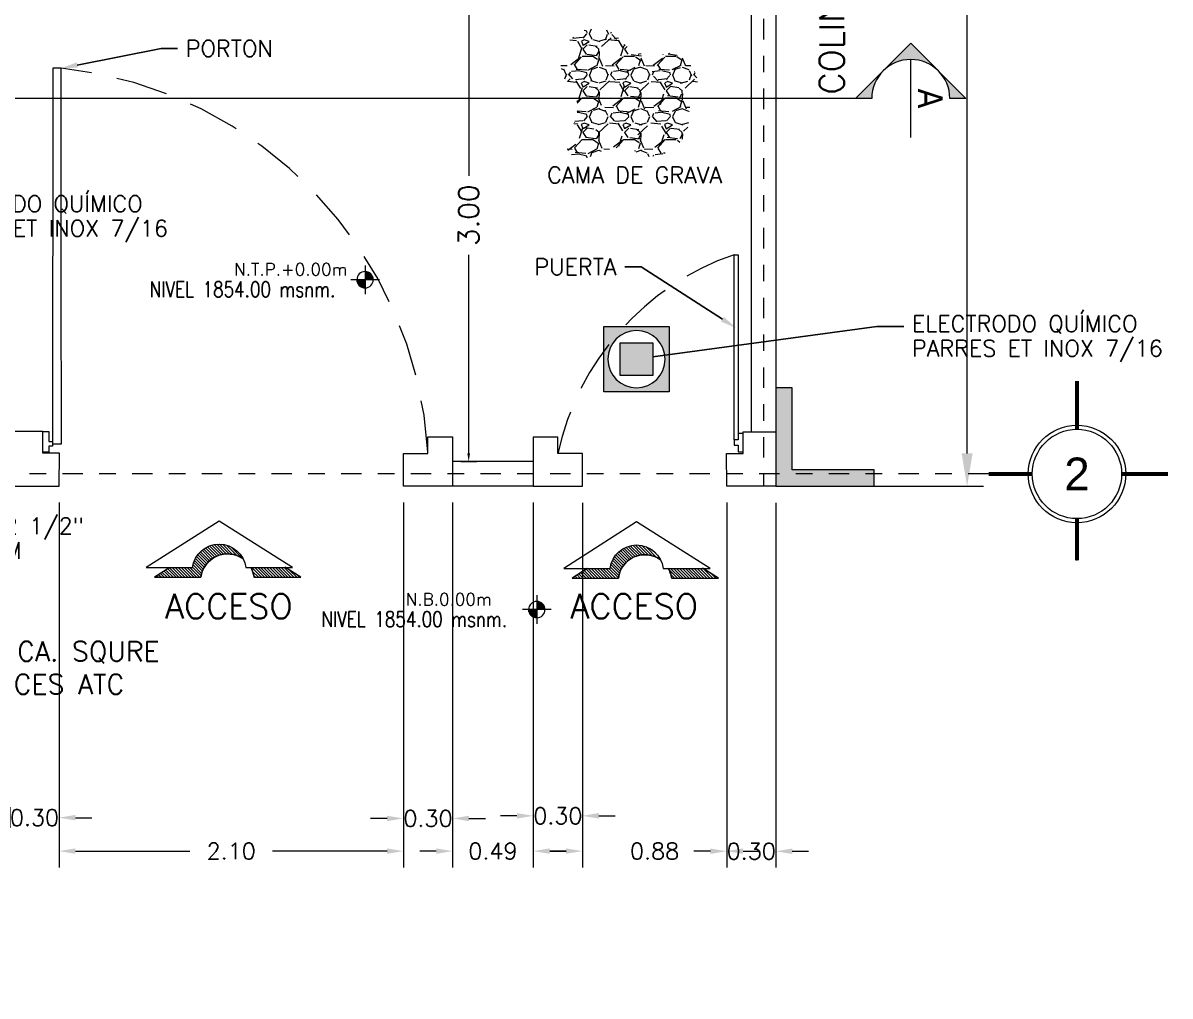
# Model space of a CAD drawing. Header units: millimetres. Extents: x 37 to 259, y 69 to 300.
# Drawn here: x 117.03 to 124.02, y 91.82 to 97.75 of the extents above; entities that cross this region are included whole.
import ezdxf
from ezdxf import colors
from ezdxf.entities.mleader import LeaderData, LeaderLine
from ezdxf.enums import TextEntityAlignment as Align
from ezdxf.math import Vec2, Vec3

# ---------------------------------------------------------------- set-up
doc = ezdxf.new("R2010")
doc.units = ezdxf.units.MM
doc.linetypes.add('DASHDOT', pattern=[1, 0.5, -0.25, 0, -0.25])
doc.linetypes.add('HIDDEN2', pattern=[4.762499999999999, 3.175, -1.5875])
doc.layers.get('0').update_dxf_attribs({"lineweight": 0})
doc.layers.get('Defpoints').update_dxf_attribs({"lineweight": 0})
doc.layers.add('8', color=8, linetype='Continuous', lineweight=0)
doc.layers.add('9', color=96, linetype='Continuous', lineweight=0)
doc.styles.add('ARIAL', font='arial.ttf', dxfattribs={"height": 1})
doc.styles.add('ROMANS', font='romans.shx')
doc.styles.add('Tahoma', font='tahoma.ttf')
doc.styles.add('TEXTOS', font='romans.shx')
doc.dimstyles.new('Cota m', dxfattribs={"dimtxt": 0.2, "dimasz": 0.2, "dimexe": 0.1, "dimexo": 0.1, "dimgap": 0.1, "dimtad": 0, "dimzin": 0, "dimdsep": 46, "dimtxsty": 'TEXTOS', "dimcen": 0.2, "dimclrd": 256, "dimclre": 256, "dimclrt": 256, "dimazin": 0, "dimtfac": 1, "dimtix": 1, "dimtofl": 0, "dimtmove": 0, "dimatfit": 3, "dimfxl": 1, "dimtolj": 1, "dimtzin": 0, "dimlwd": -1, "dimlwe": -1, "dimarcsym": 0})

# ---------------------------------------------------------------- blocks, each defined once
blk = doc.blocks.new('Eje')
blk.add_line((0, -1.05471229274262), (3.6e-15, -0.5948358968788325))
at = {"const_width": 0.05}
for points in [[(0, 0.544835896878838), (0, 1.13422391924415)], [(-1.078074571895573, 0), (-0.5448358968788334, 0)], [(0.5448358968788334, 0), (1.110861640091194, 0)], [(0, -0.5448358968788353), (0, -1.05471229274262)]]:
    blk.add_lwpolyline(points, dxfattribs=at)
for radius in [0.5948358968788332, 0.544835896878833]:
    blk.add_circle((0, 0), radius)
at = {"style": 'ARIAL'}
blk.add_attdef('EJE', text='', height=0.4, dxfattribs=at).set_placement((0, 1.387778780781446e-15), align=Align.MIDDLE_CENTER)
blk = doc.blocks.new('Registro de Electrodo')
at = {"ltscale": 0.1}
h = blk.add_hatch(color=256, dxfattribs=at)
h.dxf.hatch_style = 1
edge = h.paths.add_edge_path(flags=16)
edge.add_arc((0, 0), 0.175, 0, 360)
h.paths.add_polyline_path([(0.2, 0.2), (-0.2, 0.2), (-0.2, -0.2), (0.2, -0.2)])
h = blk.add_hatch(dxfattribs=at)
h.set_pattern_fill('ANSI31', color=256, scale=10, angle=180)
h.set_pattern_definition([(225, (0, 0), (22.45064030267288, -22.45064030267289), [])])
edge = h.paths.add_edge_path()
edge.add_arc((6.938893903907228e-17, -8.326672684688674e-17), 0.1749999999999999, 0, 360)
h.paths.add_polyline_path([(0.1, 0.1), (-0.1, 0.1), (-0.1, -0.09999999999999999), (0.09999999999999998, -0.1)], flags=16)
h = blk.add_hatch(color=256, dxfattribs=at)
h.dxf.hatch_style = 1
h.paths.add_polyline_path([(0.1, 0.1), (-0.1, 0.1), (-0.1, -0.09999999999999999), (0.09999999999999999, -0.1)])
at = {"ltscale": 0.15}
for points in [[(0.2, 0.2), (-0.2, 0.2), (-0.2, -0.2), (0.2, -0.2)], [(0.1, 0.1), (-0.1, 0.1), (-0.1, -0.09999999999999999), (0.09999999999999999, -0.1)]]:
    blk.add_lwpolyline(points, close=True, dxfattribs=at)
at = {"ltscale": 0.1}
blk.add_circle((0, 0), 0.175, dxfattribs=at)
blk = doc.blocks.new('acceso')
at = {"linetype": 'ByBlock'}
h = blk.add_hatch(dxfattribs=at)
h.set_pattern_fill('ANSI31', color=256, scale=0.008, angle=90, style=0)
h.set_pattern_definition([(135, (-0.9356101687994176, -3.306134012130626), (-0.01796051224213831, -0.0179605122421383), [])])
h.paths.add_polyline_path([(0.2932005551338088, -0.4598710698888033, 0.7397805905018164), (-0.3232874564409036, -0.5665092694678577), (-0.6012137376876401, -0.5665092694678577), (-0.7862457744898564, -0.6846310367171071), (-0.4670489458998759, -0.6839964325938581), (-0.2219801694164716, -0.6835092045200781, -0.5673496913437283)])
h.paths.add_polyline_path([(0.8109389282735235, -0.5665092694678577), (0.3882670365417416, -0.5665092694678577, -0.0932524961511452), (0.4265510407306083, -0.6812655401256058, -0.002594114537383834), (0.4269939309733763, -0.6846310367171071), (0.9979198661945559, -0.6846310367171071)])
for p, q in [((-0.6003196523648029, -0.5659384983721338), (-0.7862457744898563, -0.6846310367171071)), ((-0.7862457744898563, -0.6846310367171071), (-0.4670489458998759, -0.6839964325938581)), ((-0.4670489458998759, -0.6839964325938581), (-0.2219801694164687, -0.6835092045200781))]:
    blk.add_line(p, q)
blk.add_line((0.9908166458045429, -0.680143707928579), (0.8041049370585398, -0.562192021257033), dxfattribs=at)
blk.add_lwpolyline([(0.3258303275135523, -0.5665092694678577), (0.8967562627347319, -0.5665092694678577), (0, 0), (-0.8874093779496803, -0.5665092694678577), (-0.3232874564409036, -0.5665092694678577, -0.881624362782931)], format="xyb", close=True)
for points in [[(-0.60121373768764, -0.5665092694678577), (-0.7862457744898563, -0.6846310367171071), (-0.2221238529810796, -0.6846310367171071, -0.5684927726600615), (0.2932005551338108, -0.4598710698888047, -0.5684927726600615)], [(0.3882670365417411, -0.5665092694678577, -0.09586980232768313), (0.4269939309733763, -0.6846310367171071), (0.9979198661945559, -0.6846310367171071), (0.8109389282735238, -0.5665092694678577)]]:
    blk.add_lwpolyline(points, format="xyb")
for start, end in [(54.32870276599756, 172.6022865370259), (7.79415386726468, 29.80572665503782)]:
    blk.add_arc((0.1024350389961484, -0.725630218612423), 0.3271382082202737, start, end)
blk = doc.blocks.new('*D51')
at = {"layer": '8', "ltscale": 0.1, "transparency": 16777216}
for p, q in [((116.9460928416455, 94.82478675601257), (116.9460928416455, 92.80284316373745)), ((117.2450454032149, 94.82469315091319), (117.2450454032149, 92.80284316373745)), ((116.8460928416455, 92.90284316373744), (116.7460928416455, 92.90284316373744)), ((117.3450454032149, 92.90284316373744), (117.4450454032149, 92.90284316373744))]:
    blk.add_line(p, q, dxfattribs=at)
for points in [[(116.8460928416455, 92.91950983040411), (116.8460928416455, 92.88617649707078), (116.9460928416455, 92.90284316373744)], [(117.3450454032149, 92.91950983040411), (117.3450454032149, 92.88617649707078), (117.2450454032149, 92.90284316373744)]]:
    blk.add_solid(points, dxfattribs=at)
at = {"layer": 'Defpoints', "color": 0, "ltscale": 0.1, "transparency": 16777216}
for p in [(116.9460928416455, 94.92478675601257), (117.2450454032149, 94.92469315091319), (116.9460928416455, 92.90284316373744)]:
    blk.add_point(p, dxfattribs=at)
at = {"layer": '8', "ltscale": 0.1, "transparency": 16777216, "insert": (117.0955691224302, 92.90284316373744), "char_height": 0.1, "attachment_point": 5, "style": 'TEXTOS'}
blk.add_mtext('\\A1;0.30', dxfattribs=at)
blk = doc.blocks.new('*D56')
at = {"layer": '8', "ltscale": 0.1, "transparency": 16777216}
for p, q in [((117.2450454032149, 94.82469315091319), (117.2450454032149, 92.59890638469932)), ((119.3460191453494, 94.8242434982919), (119.3460191453494, 92.59890638469932)), ((117.3450454032149, 92.69890638469931), (118.0431513219012, 92.69890638469931)), ((119.2460191453494, 92.69890638469931), (118.5479132266631, 92.69890638469931))]:
    blk.add_line(p, q, dxfattribs=at)
for points in [[(117.3450454032149, 92.71557305136598), (117.3450454032149, 92.68223971803265), (117.2450454032149, 92.69890638469931)], [(119.2460191453494, 92.71557305136598), (119.2460191453494, 92.68223971803265), (119.3460191453494, 92.69890638469931)]]:
    blk.add_solid(points, dxfattribs=at)
at = {"layer": 'Defpoints', "color": 0, "ltscale": 0.1, "transparency": 16777216}
for p in [(117.2450454032149, 94.92469315091319), (119.3460191453494, 94.9242434982919), (119.3460191453494, 92.69890638469931)]:
    blk.add_point(p, dxfattribs=at)
at = {"layer": '8', "ltscale": 0.1, "transparency": 16777216, "insert": (118.2955322742822, 92.69890638469931), "char_height": 0.1, "attachment_point": 5, "style": 'TEXTOS'}
blk.add_mtext('\\A1;2.10', dxfattribs=at)
blk = doc.blocks.new('*D57')
at = {"layer": '8', "ltscale": 0.1, "transparency": 16777216}
for p, q in [((119.3460191453494, 94.8242434982919), (119.3460191453494, 92.79815714263074)), ((119.6460191453494, 94.8242434982919), (119.6460191453494, 92.79815714263074)), ((119.2460191453494, 92.89815714263074), (119.1460191453494, 92.89815714263074)), ((119.7460191453494, 92.89815714263074), (119.8460191453494, 92.89815714263074))]:
    blk.add_line(p, q, dxfattribs=at)
for points in [[(119.2460191453494, 92.9148238092974), (119.2460191453494, 92.88149047596407), (119.3460191453494, 92.89815714263074)], [(119.7460191453494, 92.9148238092974), (119.7460191453494, 92.88149047596407), (119.6460191453494, 92.89815714263074)]]:
    blk.add_solid(points, dxfattribs=at)
at = {"layer": 'Defpoints', "color": 0, "ltscale": 0.1, "transparency": 16777216}
for p in [(119.3460191453494, 94.9242434982919), (119.6460191453494, 94.9242434982919), (119.6460191453494, 92.89815714263074)]:
    blk.add_point(p, dxfattribs=at)
at = {"layer": '8', "ltscale": 0.1, "transparency": 16777216, "insert": (119.4960191453494, 92.89815714263074), "char_height": 0.1, "attachment_point": 5, "style": 'TEXTOS'}
blk.add_mtext('\\A1;0.30', dxfattribs=at)
blk = doc.blocks.new('*D58')
at = {"layer": '8', "ltscale": 0.1, "transparency": 16777216}
for p, q in [((119.6460191453494, 94.8242434982919), (119.6460191453494, 92.59890638469933)), ((120.1383670845458, 94.82347312799331), (120.1383670845458, 92.59890638469933)), ((119.5460191453494, 92.69890638469933), (119.4460191453494, 92.69890638469933)), ((120.2383670845458, 92.69890638469933), (120.3383670845459, 92.69890638469933))]:
    blk.add_line(p, q, dxfattribs=at)
for points in [[(119.5460191453494, 92.715573051366), (119.5460191453494, 92.68223971803266), (119.6460191453494, 92.69890638469933)], [(120.2383670845458, 92.715573051366), (120.2383670845458, 92.68223971803266), (120.1383670845458, 92.69890638469933)]]:
    blk.add_solid(points, dxfattribs=at)
at = {"layer": 'Defpoints', "color": 0, "ltscale": 0.1, "transparency": 16777216}
for p in [(119.6460191453494, 94.9242434982919), (120.1383670845458, 94.9234731279933), (120.1383670845458, 92.69890638469933)]:
    blk.add_point(p, dxfattribs=at)
at = {"layer": '8', "ltscale": 0.1, "transparency": 16777216, "insert": (119.8921931149476, 92.69890638469933), "char_height": 0.1, "attachment_point": 5, "style": 'TEXTOS'}
blk.add_mtext('\\A1;0.49', dxfattribs=at)
blk = doc.blocks.new('*D59')
at = {"layer": '8', "ltscale": 0.1, "transparency": 16777216}
for p, q in [((120.1383670845458, 94.8242434982919), (120.1383670845458, 92.8139958400112)), ((120.4383670845458, 94.82347312799331), (120.4383670845458, 92.8139958400112)), ((120.0383670845459, 92.9139958400112), (119.9383670845458, 92.9139958400112)), ((120.5383670845458, 92.9139958400112), (120.6383670845458, 92.9139958400112))]:
    blk.add_line(p, q, dxfattribs=at)
for points in [[(120.0383670845459, 92.93066250667786), (120.0383670845459, 92.89732917334453), (120.1383670845458, 92.9139958400112)], [(120.5383670845458, 92.93066250667786), (120.5383670845458, 92.89732917334453), (120.4383670845458, 92.9139958400112)]]:
    blk.add_solid(points, dxfattribs=at)
at = {"layer": 'Defpoints', "color": 0, "ltscale": 0.1, "transparency": 16777216}
for p in [(120.1383670845458, 94.9242434982919), (120.4383670845458, 94.9234731279933), (120.1383670845458, 92.9139958400112)]:
    blk.add_point(p, dxfattribs=at)
at = {"layer": '8', "ltscale": 0.1, "transparency": 16777216, "insert": (120.2883670845458, 92.9139958400112), "char_height": 0.1, "attachment_point": 5, "style": 'TEXTOS'}
blk.add_mtext('\\A1;0.30', dxfattribs=at)
blk = doc.blocks.new('*D60')
at = {"layer": '8', "ltscale": 0.1, "transparency": 16777216}
for p, q in [((120.4383670845458, 94.82347312799331), (120.4383670845458, 92.59890638469933)), ((121.3184684497687, 94.82400816562688), (121.3184684497687, 92.59890638469933)), ((120.3383670845458, 92.69890638469933), (120.2383670845458, 92.69890638469933)), ((121.4184684497687, 92.69890638469933), (121.5184684497687, 92.69890638469933))]:
    blk.add_line(p, q, dxfattribs=at)
for points in [[(120.3383670845458, 92.715573051366), (120.3383670845458, 92.68223971803266), (120.4383670845458, 92.69890638469933)], [(121.4184684497687, 92.715573051366), (121.4184684497687, 92.68223971803266), (121.3184684497687, 92.69890638469933)]]:
    blk.add_solid(points, dxfattribs=at)
at = {"layer": 'Defpoints', "color": 0, "ltscale": 0.1, "transparency": 16777216}
for p in [(120.4383670845458, 94.9234731279933), (121.3184684497687, 94.92400816562687), (121.3184684497687, 92.69890638469933)]:
    blk.add_point(p, dxfattribs=at)
at = {"layer": '8', "ltscale": 0.1, "transparency": 16777216, "insert": (120.8784177671572, 92.69890638469933), "char_height": 0.1, "attachment_point": 5, "style": 'TEXTOS'}
blk.add_mtext('\\A1;0.88', dxfattribs=at)
blk = doc.blocks.new('*D61')
at = {"layer": '8', "ltscale": 0.1, "transparency": 16777216}
for p, q in [((121.3184684497687, 94.82400816562688), (121.3184684497687, 92.59815714263075)), ((121.618310947462, 94.82349425622331), (121.618310947462, 92.59815714263075)), ((121.2184684497687, 92.69815714263075), (121.1184684497687, 92.69815714263075)), ((121.718310947462, 92.69815714263075), (121.8183109474621, 92.69815714263075))]:
    blk.add_line(p, q, dxfattribs=at)
for points in [[(121.2184684497687, 92.71482380929741), (121.2184684497687, 92.68149047596408), (121.3184684497687, 92.69815714263075)], [(121.718310947462, 92.71482380929741), (121.718310947462, 92.68149047596408), (121.618310947462, 92.69815714263075)]]:
    blk.add_solid(points, dxfattribs=at)
at = {"layer": 'Defpoints', "color": 0, "ltscale": 0.1, "transparency": 16777216}
for p in [(121.3184684497687, 94.92400816562687), (121.618310947462, 94.92349425622331), (121.618310947462, 92.69815714263075)]:
    blk.add_point(p, dxfattribs=at)
at = {"layer": '8', "ltscale": 0.1, "transparency": 16777216, "insert": (121.4683896986154, 92.69815714263075), "char_height": 0.1, "attachment_point": 5, "style": 'TEXTOS'}
blk.add_mtext('\\A1;0.30', dxfattribs=at)
blk = doc.blocks.new('*U50')
h = blk.add_hatch(color=256)
edge = h.paths.add_edge_path()
edge.add_line((2.845124805255532e-17, -7.937500000000012), (7.028967173622813e-16, -11.22532015133645))
edge.add_line((7.028967173622813e-16, -11.22532015133645), (11.22532015133643, -3.552713678800501e-15))
edge.add_line((11.22532015133643, -3.337232096697432e-15), (-8.881784197001252e-15, 11.22532015133644))
edge.add_line((-9.542437984530232e-15, 11.22532015133644), (-1.45079254803163e-14, 7.937499999999988))
edge.add_arc((-1.208655450801107e-14, -1.154631945610163e-14), 7.9375, -89.99999999999989, 90, ccw=False)
for p, q in [((-7.937500000000001, -5.639932965095795e-15), (7.937499999999998, -1.127986593019159e-14)), ((3.524958103184877e-16, -7.937500000000005), (7.049624925278768e-14, -388.6497244506919))]:
    blk.add_line(p, q)
blk.add_lwpolyline([(2.845124805255532e-17, -7.937500000000012), (7.028967173622813e-16, -11.22532015133645), (11.22532015133643, -3.337232096697432e-15), (-9.542437984530232e-15, 11.22532015133644), (-1.45079254803163e-14, 7.937499999999988, -0.9999999999999994)], format="xyb", close=True)
at = {"style": 'Tahoma', "flags": 8}
for tag, p in [('VIEWNUMBER', (-1.409983241273949e-15, -5.639932965095795e-15)), ('VIEWNUMBER-b', (6.072751983269184e-14, -396.5872244506919))]:
    blk.add_attdef(tag, text='', height=5, dxfattribs=at).set_placement(p, align=Align.BOTTOM_CENTER)
blk = doc.blocks.new('*D62')
at = {"color": 8, "ltscale": 0.1, "transparency": 16777216}
for p, q in [((121.718310947462, 104.9234942562233), (122.8849302849705, 104.9234942562233)), ((122.7849302849705, 104.7234942562233), (122.7849302849705, 100.4092085419376)), ((122.7849302849705, 95.12349425622331), (122.7849302849705, 99.43777997050903)), ((121.718310947462, 94.92349425622331), (122.8849302849705, 94.92349425622331))]:
    blk.add_line(p, q, dxfattribs=at)
for points in [[(122.7515969516372, 104.7234942562233), (122.8182636183038, 104.7234942562233), (122.7849302849705, 104.9234942562233)], [(122.7515969516372, 95.12349425622331), (122.8182636183038, 95.12349425622331), (122.7849302849705, 94.92349425622331)]]:
    blk.add_solid(points, dxfattribs=at)
at = {"layer": 'Defpoints', "color": 0, "ltscale": 0.1, "transparency": 16777216}
for p in [(121.618310947462, 104.9234942562233), (121.618310947462, 94.92349425622331), (122.7849302849705, 94.92349425622331)]:
    blk.add_point(p, dxfattribs=at)
at = {"color": 8, "ltscale": 0.1, "transparency": 16777216, "insert": (122.7849302849705, 99.92349425622332), "char_height": 0.2, "attachment_point": 5, "rotation": 90, "style": 'TEXTOS'}
blk.add_mtext('\\A1;10.00', dxfattribs=at)
blk = doc.blocks.new('*D68')
at = {"layer": '8', "ltscale": 0.1, "transparency": 16777216}
for p, q in [((119.47028278553, 98.07737803207357), (119.7942599458628, 98.07737803207357)), ((119.7442599458628, 98.02737803207357), (119.7442599458628, 96.81628695565892)), ((119.7442599458628, 95.1242434982919), (119.7442599458628, 96.33533457470655)), ((119.6960191453494, 95.0742434982919), (119.7942599458628, 95.0742434982919))]:
    blk.add_line(p, q, dxfattribs=at)
for points in [[(119.7359266125294, 98.02737803207357), (119.7525932791961, 98.02737803207357), (119.7442599458628, 98.07737803207357)], [(119.7359266125294, 95.1242434982919), (119.7525932791961, 95.1242434982919), (119.7442599458628, 95.0742434982919)]]:
    blk.add_solid(points, dxfattribs=at)
at = {"layer": 'Defpoints', "color": 0, "ltscale": 0.1, "transparency": 16777216}
for p in [(119.42028278553, 98.07737803207357), (119.6460191453494, 95.0742434982919), (119.7442599458628, 95.0742434982919)]:
    blk.add_point(p, dxfattribs=at)
at = {"layer": '8', "ltscale": 0.1, "transparency": 16777216, "insert": (119.7442599458628, 96.57581076518275), "char_height": 0.125, "attachment_point": 5, "rotation": 90, "style": 'TEXTOS'}
blk.add_mtext('\\A1;3.00', dxfattribs=at)
blk = doc.blocks.new('NIVEL-PL')
at = {"ltscale": 10}
h = blk.add_hatch(dxfattribs=at)
h.set_pattern_fill('LINE', color=256, scale=0.0500000000000581, angle=90.00000000043312, style=0)
h.set_pattern_definition([(90, (948.332675198326, 996.7335486048833), (-0.00625, 0), [])])
h.paths.add_polyline_path([(2.328306e-10, 0), (1.164153e-10, 0.09999999962747098, 0.4142135623730951), (-0.0999999998603016, 0)])
h.paths.add_polyline_path([(0.0999999998603016, 0), (2.328306e-10, 0), (1.164153e-10, -0.1000000005587935, 0.4142135623730951)])
at = {"linetype": 'ByBlock', "ltscale": 10}
for p, q in [((2.328306e-10, 0.1749999993480742), (1.164153e-10, -0.1750000002793968)), ((-0.1749999999301508, 0), (0.1750000001629814, 0))]:
    blk.add_line(p, q, dxfattribs=at)
blk.add_circle((2.328306e-10, 0), 0.1000000000001163, dxfattribs=at)
at = {"style": 'ROMANS'}
blk.add_attdef('N.C.G.O.+0.30', (0.1750000000616396, -0.0900000003166495), '', height=0.15, dxfattribs=at)

msp = doc.modelspace()

# ---------------------------------------------------------------- hatches: boundary and pattern name
at = {"layer": '8', "ltscale": 0.1}
h = msp.add_hatch(dxfattribs=at)
h.set_pattern_fill('GRAVEL', color=256, scale=0.01)
h.set_pattern_definition([(228.0127875, (111.0673935383835, 88.5399737731747), (-2.032000000159581, -2.285999999858178), [0.034172144, -3.3830483639565]), (184.969741, (111.0445335383835, 88.5145737731747), (3.04799999879405, 0.2540000144697924), [0.05864047199999974, -5.805404889352366]), (132.5104471, (110.9861135383835, 88.5094937731747), (2.540000001072749, -2.793999999024596), [0.04134815200000001, -4.093472279409999]), (267.273689, (110.8870535383835, 88.4459937731747), (0.2540000005319725, 5.079999999973313), [0.05340045199999974, -5.286643742573767]), (292.83365418, (110.8845135383835, 88.3926537731747), (-1.270000000106341, 3.047999999955546), [0.05236336999999974, -5.183980774534366]), (357.2736889999999, (110.9048335383835, 88.3443937731747), (-5.079999999973313, 0.2540000005319728), [0.05340045199999974, -5.286643742573767]), (37.69424047, (110.9581735383835, 88.3418537731747), (-3.30199999985359, -2.540000000190041), [0.07061936599999999, -6.991311531424701]), (72.25532837, (111.0140535383835, 88.3850337731747), (1.778000000477929, 5.587999999847885), [0.066671952, -6.6005256601905]), (121.42956562, (111.0343735383835, 88.4485337731747), (-2.032000000288312, 3.301999999822602), [0.0535813, -5.304554569871201]), (175.2363583, (111.0064335383835, 88.4942537731747), (2.793999999959953, -0.2540000004389256), [0.06117132799999974, -2.997393694999983]), (222.3974378, (110.9454735383835, 88.4993337731747), (-3.047999999902466, -2.794000000106399), [0.07910779200000001, -7.8316772512177]), (138.81407483, (111.1385135383835, 88.4434537731747), (-1.777999999893351, 1.524000000123918), [0.027000454, -2.6730565824344]), (171.4692344, (111.1181935383835, 88.4612337731747), (3.302000000088966, -0.5079999994237343), [0.051368198, -5.085463899704]), (225, (111.0673935383835, 88.4688537731747), (-3.552713678800501e-17, -0.2540000000000239), [0.035920934, -0.3232893108428]), (203.19859051, (111.0496135383835, 88.4993337731747), (1.270000000034609, 0.5079999999109334), [0.01934413199999987, -1.915062236889391]), (291.80140949, (111.0318335383835, 88.4917137731747), (-0.2540000000531496, 0.7619999999822872), [0.027356562, -1.340475299]), (30.96375653, (111.0419935383835, 88.4663137731747), (0.7620000000186383, 0.5079999999721125), [0.04443196599999974, -1.436629815290992]), (161.56505118, (111.0800935383835, 88.4891737731747), (0.5080000000132583, -0.2539999999733754), [0.032128714, -0.7710898116828]), (16.389540334, (110.8845135383835, 88.4917137731747), (2.540000000000015, 0.7620000000000243), [0.04500880000000001, -4.455882667253901]), (70.34617594, (110.9276935383835, 88.5044137731747), (-1.016000000092931, -2.793999999967041), [0.037759894, -3.73822156782]), (293.19859051, (111.0800935383835, 88.5399737731747), (-0.5079999999113263, 1.270000000035528), [0.03868800999999974, -1.895718358889391]), (343.6104596700001, (111.0953335383835, 88.5044137731747), (-2.540000000053229, 0.761999999822286), [0.04500879999999974, -4.455882667253967]), (339.44395478, (110.8845135383835, 88.3342337731747), (-1.269999999999986, 0.508000000000021), [0.04340351999999973, -2.126773431310584]), (294.7751406, (110.9251535383835, 88.3189937731747), (-1.270000001511693, 2.793999999312726), [0.036367212, -3.600359338072]), (66.80140949, (111.0826335383835, 88.2859737731747), (0.5079999999202298, 1.27000000003193), [0.03868801, -1.8957183588894]), (17.35402464, (111.0978735383835, 88.3215337731747), (-3.301999999934302, -1.016000000213246), [0.04257827400000001, -4.21523759802]), (69.44395478, (110.9581735383835, 88.2859737731747), (-0.508000000008846, -1.269999999996463), [0.02170176, -2.148475191310601]), (101.309932474, (111.0673935383835, 88.2859737731747), (-0.25400000000004, 1.016000000000037), [0.01295146, -1.2821994964526]), (165.963756532, (111.0648535383835, 88.2986737731747), (0.7619999999999513, -0.2539999999999865), [0.05236337000000001, -0.9949054589069001]), (186.00900596, (111.0140535383835, 88.31137377317471), (2.539999999986537, 0.2540000001329353), [0.04852669999999974, -4.804136486333666]), (303.69006753, (111.0419935383835, 88.4434537731747), (-0.2540000000352969, 0.5079999999823702), [0.036632388, -0.879177635968]), (353.15722659, (111.0623135383835, 88.4129737731747), (4.318000000026569, -0.5079999997739394), [0.063955676, -6.331600906503099]), (60.9453959, (111.1258135383835, 88.4053537731747), (-1.016000000027969, -1.777999999984025), [0.026150824, -2.588939231811]), (90, (111.1385135383835, 88.4282137731747), (-0.254, 0.254), [0.01524, -0.23876]), (120.25643716, (111.0089735383835, 88.3189937731747), (1.015999999875717, -1.77800000007098), [0.035286696, -3.49339407732]), (48.01278749999999, (110.9911935383835, 88.34947377317471), (2.032000000167534, 2.285999999851021), [0.068344288, -3.3488762199565]), (0, (111.0369135383835, 88.4002737731747), (0.254, 0.254), [0.06604, -0.18796]), (325.3048465, (111.1029535383835, 88.4002737731747), (2.540000000962153, -1.777999998625458), [0.040160956, -3.975931672414]), (254.0546040999999, (111.1359735383835, 88.37741377317471), (-0.2539999999822557, -1.016000000004475), [0.03698290799999999, -1.8121650038772]), (207.64597536, (111.1258135383835, 88.3418537731747), (-4.826000000177335, -2.539999999663075), [0.06021450999999974, -5.961246442293766]), (175.42607874, (111.0724735383835, 88.3139137731747), (-3.301999999999883, 0.2539999999999478), [0.063702946, -6.306584645624])])
edge = h.paths.add_edge_path()
edge.add_arc((120.9389212607656, 97.36559538256665), 0.2029422027426041, 316.0573497288653, 443.4509347290187)
edge.add_arc((120.8715275475541, 97.81933101304233), 0.2678821579382434, 212.2411651962353, 289.75414222894267, ccw=False)
edge.add_arc((120.5217246062016, 97.49948685472322), 0.2156151980342047, 55.14464759458654, 203.341784128686)
edge.add_arc((120.1721373793152, 97.23367007274881), 0.235642838950109, -41.44641206713709, 49.95231530895609, ccw=False)
edge.add_arc((120.4369516771799, 97.0245707578712), 0.1029472929756079, 148.934396565257, 301.1006479650028)
edge.add_arc((120.65504717116, 96.67765370821729), 0.306852910014049, 57.48962919970518, 122.5103708002948, ccw=False)
edge.add_arc((120.8466495834507, 97.17790950505906), 0.2429582743635644, 263.6945989531517, 371.1196506213896)
at = {"layer": '8'}
h = msp.add_hatch(color=256, dxfattribs=at)
h.dxf.hatch_style = 1
h.paths.add_polyline_path([(122.218310947462, 95.02349425622332), (121.718310947462, 95.02349425622332), (121.718310947462, 95.52349425622332), (121.618310947462, 95.52349425622332), (121.618310947462, 94.92349425622331), (122.218310947462, 94.92349425622331)])

# ---------------------------------------------------------------- linework, layer by layer
at = {"layer": '8', "linetype": 'DASHDOT', "ltscale": 0.25}
for p, q in [((121.543310947462, 105.8484942562233), (121.543310947462, 94.92349425622331)), ((122.9160037097302, 94.99849425622331), (111.6183109474621, 94.99849425622331))]:
    msp.add_line(p, q, dxfattribs=at)
at = {"layer": '8', "ltscale": 0.1}
for p, q in [((121.618310947462, 104.9234942562233), (121.618310947462, 94.92349425622331)), ((121.468310947462, 104.7734942562233), (121.468310947462, 95.25583732908353)), ((120.1383670845458, 95.0742434982919), (119.6460191453494, 95.0742434982919)), ((120.1383670845458, 94.9242434982919), (119.6460191453494, 94.9242434982919)), ((121.618310947462, 94.92349425622331), (121.543310947462, 94.92349425622331))]:
    msp.add_line(p, q, dxfattribs=at)
at = {"layer": '8'}
msp.add_lwpolyline([(117.2591635839339, 96.19795895226142), (117.2583933412051, 97.47262548856753), (117.2068247846636, 97.47262548856753), (117.2052663342621, 95.18212982887295), (117.259969350821, 95.18212982887295), (117.2591635839339, 96.19795895226142)], dxfattribs=at)
at = {"layer": '8', "ltscale": 0.1}
for points in [[(121.3883670845464, 95.20566987039275), (121.3633670845481, 95.20566987039278), (121.3633670845471, 96.33566987039286), (121.3883670845473, 96.33566987039266)], [(119.3460191453494, 95.12424349829192), (119.4960191453494, 95.12424349829192), (119.4960191453494, 95.22424349829191), (119.6460191453494, 95.22424349829191), (119.6460191453494, 94.9242434982919), (119.3460191453494, 94.9242434982919)], [(119.3460191453494, 95.12424349829192), (119.4960191453494, 95.12424349829192), (119.4960191453494, 95.22424349829191), (119.6460191453494, 95.22424349829191), (119.6460191453494, 94.9242434982919), (119.3460191453494, 94.9242434982919)], [(120.4383670845458, 95.12347312799331), (120.2883670845459, 95.12347312799331), (120.2883670845459, 95.22347312799332), (120.1383670845458, 95.22347312799332), (120.1383670845458, 94.9234731279933), (120.4383670845458, 94.9234731279933)]]:
    msp.add_lwpolyline(points, close=True, dxfattribs=at)
at = {"layer": '8'}
for points in [[(122.218310947462, 95.02349425622332), (121.718310947462, 95.02349425622332), (121.718310947462, 95.52349425622332), (121.618310947462, 95.52349425622332), (121.618310947462, 94.92349425622331), (122.218310947462, 94.92349425622331)], [(117.1835367045616, 95.16712982887307), (117.1835367045616, 95.13212982887319), (117.1460367045617, 95.13212982887319), (117.1460367045617, 95.25712982887278), (117.1835367045616, 95.25712982887278), (117.1835367045616, 95.19712982887283), (117.2060367045616, 95.19712982887283), (117.2060367045616, 95.16712982887307)]]:
    msp.add_lwpolyline(points, close=True, dxfattribs=at)
at = {"layer": '8', "ltscale": 0.1}
for points in [[(117.1460367045617, 95.25712982887278), (116.9460928416455, 95.25712982887278), (116.9460928416455, 94.92478675601257), (117.2450454032149, 94.92469315091319), (117.2471009322462, 95.12467202268317), (117.1460367045617, 95.12476562778255), (117.1460367045617, 95.25712982887278)], [(121.4183670845458, 95.25583732908353), (121.618310947462, 95.25583732908353), (121.618310947462, 94.92349425622331), (121.3184684497687, 94.92400816562687), (121.3164129207373, 95.12398703739686), (121.4183670845458, 95.12347312799331), (121.4183670845458, 95.25583732908353)], [(121.418367084547, 95.24566987039461), (121.3883670845464, 95.24566987039466), (121.3883670845469, 95.20566987039446), (121.3633670845472, 95.20566987039454), (121.3633670845472, 95.1736405866823), (121.3883670845466, 95.17364058668215), (121.388367084547, 95.13364058668242), (121.4183670845475, 95.13364058668259)]]:
    msp.add_lwpolyline(points, dxfattribs=at)
at = {"layer": '8', "linetype": 'HIDDEN2', "ltscale": 0.1}
for centre, radius, start, end in [((116.9941430553797, 94.98018800502204), 2.506406356308041, 3.44539637663463, 83.94806187617596), ((121.9044664438902, 94.77304829570657), 1.65365495262963, 109.0997748717986, 167.7657354932572)]:
    msp.add_arc(centre, radius, start, end, dxfattribs=at)

# ---------------------------------------------------------------- block references
at = {"layer": '8', "linetype": 'Continuous', "ltscale": 0.25}
ref = msp.add_blockref('*U50', (122.4413035792514, 97.28779604295903), dxfattribs=dict(at, xscale=-0.03, yscale=0.03, zscale=0.03, rotation=270.0000000000001))
ref.add_attrib('VIEWNUMBER', 'A', dxfattribs={"layer": '0', "height": 0.15, "rotation": 270.0000000000001, "style": 'Tahoma'}).set_placement((122.4413035792514, 97.28779604295904), align=Align.BOTTOM_CENTER)
at = {"layer": '8'}
ref = msp.add_blockref('NIVEL-PL', (119.1123639074777, 96.18292404263335), dxfattribs=dict(at, xscale=-0.5, yscale=0.5, zscale=0.5))
ref.add_attrib('N.C.G.O.+0.30', 'N.T.P.+0.00m', (118.3134326279724, 96.20843208563988), dxfattribs={"layer": '0', "height": 0.075, "rotation": 359.9999998484635, "style": 'ROMANS'})
at = {"layer": '8', "xscale": -1, "rotation": 90.00000000000105}
msp.add_blockref('Registro de Electrodo', (120.7683109474621, 95.69849425622331), dxfattribs=at)
at = {"layer": '8', "ltscale": 0.1, "xscale": 0.5, "yscale": 0.5, "zscale": 0.5}
msp.add_blockref('Eje', (123.455040995678, 94.99849425622331), dxfattribs=at).add_auto_attribs({'EJE': '2'})
for p in [(118.221403414754, 94.710608279969), (120.768310947462, 94.70571514850467)]:
    msp.add_blockref('acceso', p, dxfattribs=at)
at = {"layer": '8'}
ref = msp.add_blockref('NIVEL-PL', (120.1598265200132, 94.17171757253848), dxfattribs=dict(at, xscale=-0.5, yscale=0.5, zscale=0.5))
ref.add_attrib('N.C.G.O.+0.30', 'N.B.0.00m', (119.3608952405079, 94.19722561554502), dxfattribs={"layer": '0', "height": 0.075, "rotation": 359.9999998484635, "style": 'ROMANS'})

# ---------------------------------------------------------------- texts
at = {"layer": '8', "color": 1, "style": 'ROMANS', "width": 0.8}
for p in [(117.7992355932466, 96.07742902659189), (118.8466982057821, 94.06622255649702)]:
    msp.add_text('NIVEL 1854.00 msnm.', height=0.09375, rotation=359.9939988089698, dxfattribs=at).set_placement(p)
at = {"layer": '8', "insert": (122.0341121172233, 99.56210601171873), "char_height": 0.15, "attachment_point": 8, "rotation": 90, "style": 'ROMANS'}
msp.add_mtext('COLINDANCIA CON PREDIO DEL ARRENDADOR', dxfattribs=at)
at = {"layer": '8', "style": 'ROMANS'}
for s, insert, char_height, attachment_point in [('CAMA DE GRAVA', (120.756830480631, 96.87178858595706), 0.1, 2), ('ACCESO', (118.2816186875476, 94.1921853297879), 0.15, 5), ('ACCESO', (120.7543957872274, 94.1921853297879), 0.15, 5)]:
    msp.add_mtext(s, dxfattribs=dict(at, insert=insert, char_height=char_height, attachment_point=attachment_point))

# ---------------------------------------------------------------- dimensions: what is measured, and where the dimension line sits
at = {"color": 8, "ltscale": 0.1}
dim = msp.add_aligned_dim(p1=(121.618310947462, 104.9234942562233), p2=(121.618310947462, 94.92349425622331), distance=1.166619337508493, dimstyle='Cota m', override={"dimclrd": 8, "dimclre": 8, "dimclrt": 8}, dxfattribs=at)
dim.commit()
dim.dimension.update_dxf_attribs({"geometry": '*D62', "text_midpoint": (122.7849302849705, 99.92349425622332)})
at = {"layer": '8', "ltscale": 0.1}
dim = msp.add_linear_dim(base=(119.7442599458628, 95.0742434982919), p1=(119.42028278553, 98.07737803207357), p2=(119.6460191453494, 95.0742434982919), angle=90, dimstyle='Cota m', override={"dimscale": 0.5, "dimtxt": 0.25, "dimasz": 0.1}, dxfattribs=at)
dim.commit()
dim.dimension.update_dxf_attribs({"geometry": '*D68', "text_midpoint": (119.7442599458628, 96.57581076518275)})
for base, p1, p2, picture, middle in [((116.9460928416455, 92.90284316373744), (117.2450454032149, 94.92469315091319), (116.9460928416455, 94.92478675601257), '*D51', (117.0955691224302, 92.90284316373744)), ((119.3460191453494, 92.69890638469931), (117.2450454032149, 94.92469315091319), (119.3460191453494, 94.9242434982919), '*D56', (118.2955322742822, 92.69890638469931)), ((119.6460191453494, 92.89815714263074), (119.3460191453494, 94.9242434982919), (119.6460191453494, 94.9242434982919), '*D57', (119.4960191453494, 92.89815714263074)), ((120.1383670845458, 92.69890638469933), (119.6460191453494, 94.9242434982919), (120.1383670845458, 94.9234731279933), '*D58', (119.8921931149476, 92.69890638469933)), ((120.1383670845458, 92.9139958400112), (120.4383670845458, 94.9234731279933), (120.1383670845458, 94.9242434982919), '*D59', (120.2883670845458, 92.9139958400112)), ((121.3184684497687, 92.69890638469933), (120.4383670845458, 94.9234731279933), (121.3184684497687, 94.92400816562687), '*D60', (120.8784177671572, 92.69890638469933)), ((121.618310947462, 92.69815714263075), (121.3184684497687, 94.92400816562687), (121.618310947462, 94.92349425622331), '*D61', (121.4683896986154, 92.69815714263075))]:
    dim = msp.add_linear_dim(base=base, p1=p1, p2=p2, dimstyle='Cota m', override={"dimtxt": 0.1, "dimasz": 0.1}, dxfattribs=at)
    dim.commit()
    dim.dimension.update_dxf_attribs({"geometry": picture, "text_midpoint": middle})

# ---------------------------------------------------------------- leaders
ml = msp.add_multileader_mtext('Standard')
ml.set_content('CENTRO DE CARGAS NQ2 MCA. SQURE \\PPARA CONTROLADOR DE LUCES ATC', color=256, style='ROMANS')
ml.set_leader_properties()
ml.build(insert=Vec2(0, 0))
ml.multileader.update_dxf_attribs({"text_left_attachment_type": 2, "text_right_attachment_type": 2, "dogleg_length": 0.2, "arrow_head_size": 0.11})
ctx = ml.context
ctx.base_point, ctx.char_height, ctx.arrow_head_size, ctx.landing_gap_size, ctx.plane_origin, ctx.plane_x_axis, ctx.plane_y_axis = Vec3(114.7180146223155, 93.81668307770931), 0.12, 0.11, 0.05, Vec3(126.9838063475941, 100.109398896418), Vec3(1, 2.449293598294706e-16), Vec3(-2.449293598294706e-16, 1)
ctx.left_attachment, ctx.right_attachment = 2, 2
notes = []
notes.append((ctx, [(1, (1, 1, 0), (114.5180146223155, 93.81668307770931), (1, 2.449293598294706e-16), 0.2000000000000071, [(0, [(113.8799157597545, 95.64444483097375)], 0, [])])]))
ctx.mtext.insert, ctx.mtext.text_direction, ctx.mtext.rotation, ctx.mtext.flow_direction = Vec3(114.7680146223155, 93.97668307770931), Vec3(1, 2.449293598294706e-16), 2.449293598294706e-16, 5
at = {"layer": '8'}
ml = msp.add_multileader_mtext('Standard', dxfattribs=at)
ml.set_content('\\A1;PORTON', color=256, style='TEXTOS')
ml.set_leader_properties()
ml.build(insert=Vec2(0, 0))
ml.multileader.update_dxf_attribs({"dogleg_length": 0.2, "arrow_head_size": 0.1})
ctx = ml.context
ctx.base_point, ctx.char_height, ctx.arrow_head_size, ctx.landing_gap_size, ctx.plane_origin = Vec3(117.9685896309564, 97.59287491606791), 0.1, 0.1, 0.05, Vec3(115.6620518317991, 101.434923984964)
notes.append((ctx, [(1, (1, 1, 0), (117.8685896309564, 97.59287491606791), (1, 0), 0.1, [(0, [(117.2583933412051, 97.47262548856754)], 0, [])])]))
ctx.mtext.insert, ctx.mtext.line_spacing_factor, ctx.mtext.flow_direction = Vec3(118.0185896309565, 97.64287491606791), 0.8999999999999998, 5
ml = msp.add_multileader_mtext('Standard', dxfattribs=at)
ml.set_content('\\A1;ELECTRODO QUÍMICO\\PPARRES ET INOX 7/16', color=256, style='TEXTOS')
ml.set_leader_properties()
ml.build(insert=Vec2(0, 0))
ml.multileader.update_dxf_attribs({"dogleg_length": 0.2, "arrow_head_size": 0.1})
ctx = ml.context
ctx.base_point, ctx.char_height, ctx.arrow_head_size, ctx.landing_gap_size, ctx.plane_origin = Vec3(116.3300396636305, 96.62937942128643), 0.1, 0.1, 0.05, Vec3(113.7323818993832, 100.8771867093232)
notes.append((ctx, [(1, (1, 1, 0), (116.0358757736563, 96.62937942128643), (1, 0), 0.2941638899742131, [(0, [(115.3380141570576, 97.00024445355761)], 0, [])])]))
ctx.mtext.insert, ctx.mtext.line_spacing_factor, ctx.mtext.flow_direction = Vec3(116.3800396636306, 96.69604608795309), 0.8999999999999998, 5
ml = msp.add_multileader_mtext('Standard', dxfattribs=at)
ml.set_content('\\A1;PUERTA', color=256, style='TEXTOS')
ml.set_leader_properties()
ml.build(insert=Vec2(0, 0))
ml.multileader.update_dxf_attribs({"dogleg_length": 0.2, "arrow_head_size": 0.1})
ctx = ml.context
ctx.base_point, ctx.char_height, ctx.arrow_head_size, ctx.landing_gap_size, ctx.plane_origin = Vec3(120.0633162644213, 96.26147210748263), 0.1, 0.1, 0.05, Vec3(119.5577348268737, 99.79593566221001)
ctx.text_align_type = 2
notes.append((ctx, [(0, (1, 1, 0), (120.7966495977546, 96.26147210748263), (-1, 0), 0.1, [(0, [(121.3758670845274, 95.88816987039934)], 0, [])])]))
ctx.mtext.insert, ctx.mtext.alignment, ctx.mtext.line_spacing_factor, ctx.mtext.flow_direction = Vec3(120.6466495977546, 96.31147210748263), 3, 0.8999999999999998, 5
ml = msp.add_multileader_mtext('Standard', dxfattribs=at)
ml.set_content('\\A1;ELECTRODO QUÍMICO\\PPARRES ET INOX 7/16', color=256, style='TEXTOS')
ml.set_leader_properties()
ml.build(insert=Vec2(0, 0))
ml.multileader.update_dxf_attribs({"dogleg_length": 0.2, "arrow_head_size": 0.1})
ctx = ml.context
ctx.base_point, ctx.char_height, ctx.arrow_head_size, ctx.landing_gap_size, ctx.plane_origin = Vec3(122.3987187491304, 95.8983908939563), 0.1, 0.1, 0.05, Vec3(119.1626786897877, 99.57543651198887)
notes.append((ctx, [(1, (1, 1, 0), (122.2349362113293, 95.8983908939563), (1, 0), 0.163782537801103, [(0, [(120.7683109474621, 95.69849425622331)], 0, [])])]))
ctx.mtext.insert, ctx.mtext.line_spacing_factor, ctx.mtext.flow_direction = Vec3(122.4487187491304, 95.96505756062297), 0.8999999999999998, 5
at = {"layer": '9'}
ml = msp.add_multileader_mtext('Standard', dxfattribs=at)
ml.set_content('MUFA PARA FIBRA  2 1/2" ÓPTICA ATC H=4.50M', color=256, style='TEXTOS')
ml.set_leader_properties()
ml.build(insert=Vec2(0, 0))
ml.multileader.update_dxf_attribs({"dogleg_length": 0.1, "arrow_head_size": 0.1})
ctx = ml.context
ctx.base_point, ctx.char_height, ctx.arrow_head_size, ctx.landing_gap_size, ctx.plane_origin = Vec3(115.5305735638553, 94.68172423803094), 0.1, 0.1, 0.05, Vec3(112.3784978575356, 95.64283253510146)
notes.append((ctx, [(1, (1, 1, 0), (115.3942725925254, 94.68172423803094), (1, 0), 0.1363009713299291, [(0, [(114.9277082205227, 95.14874178097581)], 0, [])])]))
ctx.mtext.insert, ctx.mtext.width, ctx.mtext.defined_height, ctx.mtext.line_spacing_factor, ctx.mtext.flow_direction = Vec3(115.5805735638553, 94.73172423803094), 2.120047619047618, 0.442212952226184, 0.8999999999999998, 5
for ctx, leaders in notes:
    for number, flags, end, landing, length, lines in leaders:
        leader = LeaderData()
        leader.index, (leader.has_last_leader_line, leader.has_dogleg_vector, leader.attachment_direction) = number, flags
        leader.last_leader_point, leader.dogleg_vector, leader.dogleg_length = Vec3(end), Vec3(landing), length
        for number, points, colour, breaks in lines:
            line = LeaderLine()
            line.index, line.vertices, line.color, line.breaks = number, Vec3.list(points), colors.encode_raw_color(colour), breaks
            leader.lines.append(line)
        ctx.leaders.append(leader)

doc.saveas('drawing.dxf')
